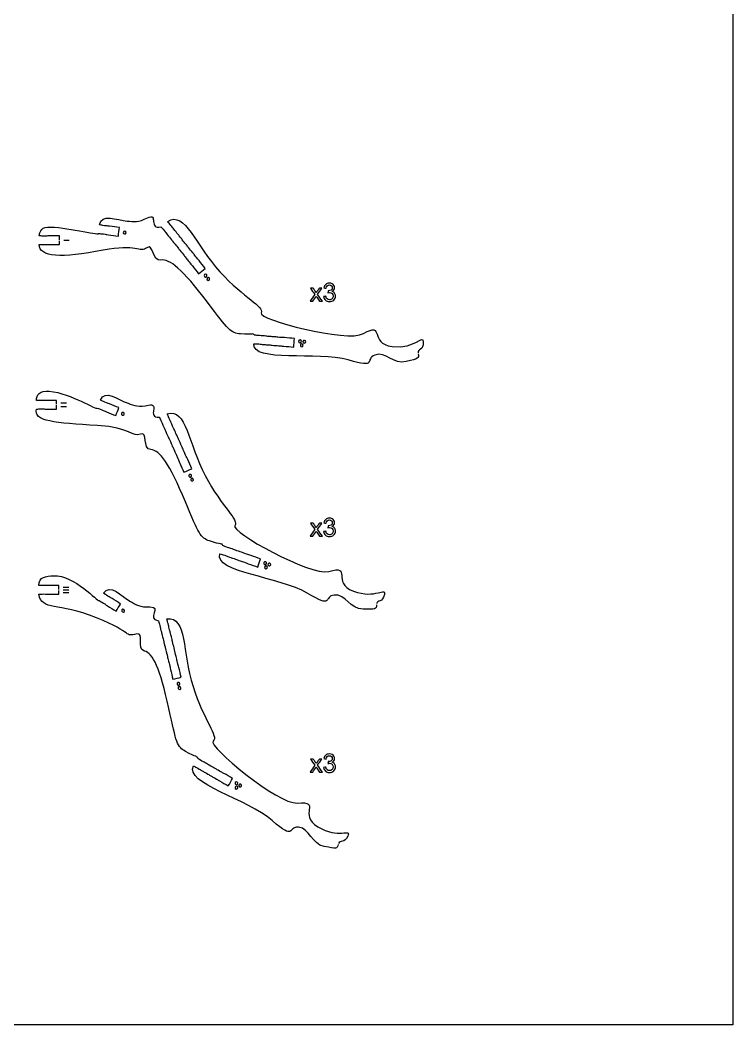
# Model space of a CAD drawing. Extents: x 0 to 1200, y 0 to 700.
# Drawn here: x 951.6 to 1200, y 0 to 350 of the extents above; entities that cross this region are included whole.
import ezdxf

# ---------------------------------------------------------------- set-up
doc = ezdxf.new("R2010")
doc.units = 0
doc.header["$MEASUREMENT"] = 0
doc.layers.add('DEFAULT', color=7, linetype='CONTINUOUS')

msp = doc.modelspace()

# ---------------------------------------------------------------- linework, layer by layer
at = {"layer": 'DEFAULT', "color": 38}
msp.add_lwpolyline([(1200, 0), (0, 0), (0, 700), (1200, 700)], close=True, dxfattribs=at)
at = {"layer": 'DEFAULT', "color": 7}
for points in [[(966.84, 273.32), (968.75, 273.32)], [(965.85, 216.66), (967.76, 216.66)], [(965.85, 215.35), (967.76, 215.35)], [(966.68, 152.45), (968.59, 152.45)], [(966.68, 151.54), (968.59, 151.54)], [(966.68, 150.64), (968.59, 150.64)]]:
    msp.add_lwpolyline(points, dxfattribs=at)
at = {"layer": 'DEFAULT', "color": 1}
for points, knots in [([(965.34, 273.49), (965.34, 273.93), (965.34, 274.38), (965.34, 274.82), (964.18, 274.82), (963.01, 274.82), (961.84, 274.82), (960.97, 274.82), (961.06, 274.77), (960.09, 274.77), (959.12, 274.77), (959.22, 274.82), (958.34, 274.82), (958.35, 275.57), (958.7, 277.87), (961.19, 277.93), (967.2, 278.09), (978.87, 274.9), (978.95, 275.68), (979.81, 275.57), (979.71, 275.63), (980.68, 275.5), (981.64, 275.38), (981.54, 275.34), (982.41, 275.23), (983.57, 275.08), (984.73, 274.92), (985.88, 274.77), (986.01, 275.76), (986.14, 276.75), (986.27, 277.75), (985.12, 277.9), (983.96, 278.05), (982.8, 278.2), (981.93, 278.31), (982.02, 278.25), (981.06, 278.38), (980.09, 278.5), (980.2, 278.54), (979.33, 278.66), (979.93, 282.79), (985.29, 280.36), (988.97, 280.01), (991.25, 279.79), (992.93, 279.54), (995.99, 281.12), (999.99, 283.16), (996.22, 276.7), (1000.73, 278.03), (1001.27, 277.34), (1001.25, 277.45), (1001.86, 276.69), (1002.46, 275.93), (1002.37, 275.97), (1002.92, 275.29), (1003.46, 274.61), (1003.44, 274.72), (1004.04, 273.96), (1004.65, 273.2), (1004.55, 273.24), (1005.1, 272.56), (1005.64, 271.88), (1005.62, 271.99), (1006.23, 271.22), (1006.84, 270.47), (1006.73, 270.51), (1007.29, 269.83), (1007.83, 269.15), (1007.81, 269.25), (1008.42, 268.49), (1009.02, 267.74), (1008.92, 267.78), (1009.47, 267.09), (1010.01, 266.41), (1009.99, 266.52), (1010.6, 265.76), (1011.21, 265), (1011.11, 265.04), (1011.66, 264.36), (1012.39, 263.45), (1013.11, 262.54), (1013.84, 261.63), (1014.62, 262.25), (1015.4, 262.88), (1016.18, 263.5), (1015.45, 264.42), (1014.72, 265.33), (1014, 266.24), (1013.45, 266.92), (1013.47, 266.81), (1012.87, 267.57), (1012.26, 268.34), (1012.36, 268.29), (1011.81, 268.97), (1011.27, 269.65), (1011.29, 269.55), (1010.68, 270.31), (1010.07, 271.06), (1010.17, 271.02), (1009.62, 271.7), (1009.08, 272.39), (1009.1, 272.28), (1008.5, 273.04), (1007.89, 273.8), (1007.98, 273.75), (1007.44, 274.43), (1006.9, 275.12), (1006.91, 275.02), (1006.31, 275.77), (1005.7, 276.53), (1005.8, 276.48), (1005.25, 277.17), (1004.71, 277.85), (1004.73, 277.74), (1004.12, 278.51), (1003.52, 279.26), (1003.62, 279.22), (1003.07, 279.9), (1009.07, 283.65), (1012.79, 271.59), (1021.26, 262.33), (1029.88, 252.91), (1036.72, 250.41), (1035.62, 248.04), (1034.52, 245.66), (1065.58, 237.53), (1071.29, 240.8), (1078.95, 245.18), (1072.98, 237.25), (1081.32, 236.32), (1089.66, 235.39), (1091.97, 240.87), (1092.12, 237.82), (1092.25, 234.88), (1090.15, 235.55), (1090.28, 234.06)], [0, 0, 0, 0, 3.766, 3.766, 3.766, 13.682, 13.682, 13.682, 14.682, 14.682, 14.682, 15.682, 15.682, 15.682, 16.682, 16.682, 16.682, 17.682, 17.682, 17.682, 18.682, 18.682, 18.682, 19.682, 19.682, 19.682, 29.60098, 29.60098, 29.60098, 38.099648, 38.099648, 38.099648, 48.028072, 48.028072, 48.028072, 49.028072, 49.028072, 49.028072, 50.028072, 50.028072, 50.028072, 51.028072, 51.028072, 51.028072, 52.028072, 52.028072, 52.028072, 53.028072, 53.028072, 53.028072, 54.028072, 54.028072, 54.028072, 55.028072, 55.028072, 55.028072, 56.028072, 56.028072, 56.028072, 57.028072, 57.028072, 57.028072, 58.028072, 58.028072, 58.028072, 59.028072, 59.028072, 59.028072, 60.028072, 60.028072, 60.028072, 61.028072, 61.028072, 61.028072, 62.028072, 62.028072, 62.028072, 63.028072, 63.028072, 63.028072, 72.93497, 72.93497, 72.93497, 81.445191, 81.445191, 81.445191, 91.362072, 91.362072, 91.362072, 92.362072, 92.362072, 92.362072, 93.362072, 93.362072, 93.362072, 94.362072, 94.362072, 94.362072, 95.362072, 95.362072, 95.362072, 96.362072, 96.362072, 96.362072, 97.362072, 97.362072, 97.362072, 98.362072, 98.362072, 98.362072, 99.362072, 99.362072, 99.362072, 100.362072, 100.362072, 100.362072, 101.362072, 101.362072, 101.362072, 102.362072, 102.362072, 102.362072, 103.362072, 103.362072, 103.362072, 104.362072, 104.362072, 104.362072, 105.362072, 105.362072, 105.362072, 106.362072, 106.362072, 106.362072, 107.362072, 107.362072, 107.362072, 107.362072]), ([(1090.34, 233.71), (1090.61, 232.17), (1090.45, 232.12), (1086.21, 231.03), (1081.82, 229.89), (1079, 234.72), (1075.24, 233.33), (1071.49, 231.94), (1076.53, 228.47), (1065.95, 231.61), (1055.36, 234.75), (1032.46, 230.47), (1033.04, 237.29), (1033.91, 237.21), (1033.82, 237.26), (1034.79, 237.18), (1035.75, 237.1), (1035.66, 237.06), (1036.53, 236.99), (1037.4, 236.92), (1037.3, 236.97), (1038.27, 236.89), (1039.24, 236.81), (1039.14, 236.77), (1040.01, 236.7), (1040.88, 236.62), (1040.79, 236.68), (1041.75, 236.59), (1042.72, 236.51), (1042.63, 236.47), (1043.49, 236.4), (1044.66, 236.3), (1045.82, 236.2), (1046.99, 236.1), (1047.07, 237.1), (1047.15, 238.1), (1047.24, 239.09), (1046.08, 239.19), (1044.91, 239.29), (1043.75, 239.39), (1042.88, 239.46), (1042.97, 239.4), (1042, 239.49), (1041.04, 239.56), (1041.13, 239.61), (1040.26, 239.68), (1039.39, 239.76), (1039.49, 239.7), (1038.52, 239.78), (1037.56, 239.86), (1037.65, 239.9), (1036.78, 239.98), (1035.91, 240.05), (1036, 239.99), (1035.03, 240.08), (1034.07, 240.15), (1034.17, 240.19), (1033.29, 240.27), (1032.79, 241.1), (1032.87, 240.32), (1028.48, 240.68), (1025, 240.96), (1024.29, 242.03), (1016.88, 251.78), (1008.12, 263.31), (1003.76, 266.96), (1000.7, 266.38), (997.64, 265.78), (998.16, 272.43), (995.8, 270.67), (993.42, 268.89), (992.06, 272.07), (980.64, 269.85), (965.86, 266.97), (958.34, 267.37), (958.34, 271.82), (959.22, 271.82), (959.12, 271.87), (960.09, 271.87), (961.06, 271.87), (960.97, 271.82), (961.84, 271.82), (963.01, 271.82), (964.18, 271.82), (965.34, 271.81), (965.34, 272.26), (965.34, 272.7), (965.34, 273.14)], [0, 0, 0, 0, 1, 1, 1, 2, 2, 2, 3, 3, 3, 4, 4, 4, 5, 5, 5, 6, 6, 6, 7, 7, 7, 8, 8, 8, 9, 9, 9, 10, 10, 10, 19.936082, 19.936082, 19.936082, 28.440354, 28.440354, 28.440354, 38.348517, 38.348517, 38.348517, 39.348517, 39.348517, 39.348517, 41.348517, 41.348517, 41.348517, 42.348517, 42.348517, 42.348517, 44.348517, 44.348517, 44.348517, 45.348517, 45.348517, 45.348517, 46.348517, 46.348517, 46.348517, 47.348517, 47.348517, 47.348517, 48.348517, 48.348517, 48.348517, 49.348517, 49.348517, 49.348517, 50.348517, 50.348517, 50.348517, 51.348517, 51.348517, 51.348517, 52.348517, 52.348517, 52.348517, 53.348517, 53.348517, 53.348517, 54.348517, 54.348517, 54.348517, 64.274548, 64.274548, 64.274548, 68.030551, 68.030551, 68.030551, 68.030551]), ([(964.35, 216.18), (964.35, 216.62), (964.35, 217.06), (964.35, 217.51), (963.18, 217.5), (962.01, 217.5), (960.85, 217.5), (959.97, 217.51), (960.07, 217.45), (959.1, 217.45), (958.12, 217.45), (958.22, 217.5), (957.35, 217.51), (957.26, 219.35), (958.56, 221.09), (961.82, 220.75), (969.53, 219.97), (978.21, 214.1), (978.48, 214.83), (979.29, 214.51), (979.21, 214.59), (980.12, 214.23), (981.01, 213.87), (980.91, 213.85), (981.72, 213.53), (982.8, 213.09), (983.88, 212.65), (984.96, 212.22), (985.34, 213.14), (985.71, 214.07), (986.09, 215), (985.01, 215.43), (983.92, 215.87), (982.84, 216.31), (982.02, 216.63), (982.1, 216.55), (981.21, 216.92), (980.3, 217.28), (980.41, 217.29), (979.6, 217.62), (981.21, 221.47), (985.79, 217.78), (989.27, 216.51), (991.41, 215.73), (992.98, 215.08), (996.35, 215.83), (1000.73, 216.82), (995.46, 211.5), (1000.16, 211.66), (1000.51, 210.86), (1000.52, 210.96), (1000.92, 210.08), (1001.31, 209.2), (1001.23, 209.26), (1001.59, 208.46), (1001.94, 207.67), (1001.95, 207.77), (1002.35, 206.88), (1002.75, 206), (1002.66, 206.07), (1003.02, 205.27), (1003.38, 204.47), (1003.38, 204.58), (1003.78, 203.69), (1004.18, 202.81), (1004.09, 202.87), (1004.46, 202.08), (1004.81, 201.28), (1004.81, 201.39), (1005.21, 200.5), (1005.61, 199.62), (1005.52, 199.68), (1005.89, 198.89), (1006.24, 198.09), (1006.25, 198.2), (1006.65, 197.3), (1007.04, 196.42), (1006.96, 196.49), (1007.32, 195.69), (1007.8, 194.63), (1008.27, 193.56), (1008.75, 192.5), (1009.66, 192.91), (1010.57, 193.32), (1011.48, 193.73), (1011.01, 194.8), (1010.53, 195.86), (1010.05, 196.92), (1009.7, 197.72), (1009.69, 197.61), (1009.29, 198.5), (1008.89, 199.39), (1008.98, 199.32), (1008.62, 200.11), (1008.26, 200.91), (1008.26, 200.81), (1007.86, 201.69), (1007.46, 202.58), (1007.55, 202.51), (1007.19, 203.31), (1006.83, 204.11), (1006.82, 204), (1006.43, 204.88), (1006.03, 205.77), (1006.11, 205.7), (1005.75, 206.5), (1005.4, 207.3), (1005.39, 207.2), (1004.99, 208.08), (1004.59, 208.97), (1004.68, 208.89), (1004.32, 209.69), (1003.97, 210.49), (1003.96, 210.38), (1003.56, 211.27), (1003.16, 212.16), (1003.25, 212.09), (1002.89, 212.88), (1009.64, 215.01), (1010.22, 202.41), (1016.11, 191.32), (1022.1, 180.04), (1028.1, 175.91), (1026.44, 173.89), (1024.77, 171.87), (1052.81, 156.23), (1059.16, 157.97), (1067.67, 160.29), (1059.91, 154.11), (1067.75, 151.12), (1075.6, 148.13), (1079.21, 152.86), (1078.58, 149.87), (1077.99, 147), (1076.11, 148.16), (1075.87, 146.69)], [0, 0, 0, 0, 3.753001, 3.753001, 3.753001, 13.672002, 13.672002, 13.672002, 14.672002, 14.672002, 14.672002, 15.672002, 15.672002, 15.672002, 16.672002, 16.672002, 16.672002, 17.672002, 17.672002, 17.672002, 18.672002, 18.672002, 18.672002, 19.672002, 19.672002, 19.672002, 29.58909, 29.58909, 29.58909, 38.086014, 38.086014, 38.086014, 48.012765, 48.012765, 48.012765, 49.012765, 49.012765, 49.012765, 50.012765, 50.012765, 50.012765, 51.012765, 51.012765, 51.012765, 52.012765, 52.012765, 52.012765, 53.012765, 53.012765, 53.012765, 54.012765, 54.012765, 54.012765, 55.012765, 55.012765, 55.012765, 56.012765, 56.012765, 56.012765, 57.012765, 57.012765, 57.012765, 58.012765, 58.012765, 58.012765, 59.012765, 59.012765, 59.012765, 60.012765, 60.012765, 60.012765, 61.012765, 61.012765, 61.012765, 62.012765, 62.012765, 62.012765, 63.012765, 63.012765, 63.012765, 72.925228, 72.925228, 72.925228, 81.427437, 81.427437, 81.427437, 91.335057, 91.335057, 91.335057, 92.335057, 92.335057, 92.335057, 93.335057, 93.335057, 93.335057, 94.335057, 94.335057, 94.335057, 95.335057, 95.335057, 95.335057, 96.335057, 96.335057, 96.335057, 97.335057, 97.335057, 97.335057, 98.335057, 98.335057, 98.335057, 99.335057, 99.335057, 99.335057, 100.335057, 100.335057, 100.335057, 101.335057, 101.335057, 101.335057, 102.335057, 102.335057, 102.335057, 103.335057, 103.335057, 103.335057, 104.335057, 104.335057, 104.335057, 105.335057, 105.335057, 105.335057, 106.335057, 106.335057, 106.335057, 107.335057, 107.335057, 107.335057, 107.335057]), ([(1075.83, 146.34), (1075.71, 144.77), (1075.55, 144.77), (1071.16, 144.77), (1066.64, 144.77), (1065.11, 150.15), (1061.12, 149.74), (1057.14, 149.34), (1061.16, 144.72), (1051.69, 150.4), (1042.23, 156.09), (1018.99, 157.67), (1021.26, 164.13), (1022.08, 163.83), (1022, 163.91), (1022.92, 163.59), (1023.83, 163.27), (1023.73, 163.26), (1024.55, 162.97), (1025.38, 162.68), (1025.3, 162.76), (1026.22, 162.44), (1027.13, 162.12), (1027.03, 162.1), (1027.85, 161.81), (1028.67, 161.52), (1028.6, 161.6), (1029.52, 161.28), (1030.43, 160.96), (1030.33, 160.95), (1031.15, 160.65), (1032.25, 160.27), (1033.36, 159.88), (1034.46, 159.49), (1034.79, 160.44), (1035.12, 161.38), (1035.45, 162.33), (1034.35, 162.71), (1033.25, 163.1), (1032.15, 163.48), (1031.32, 163.78), (1031.39, 163.7), (1030.48, 164.02), (1029.57, 164.34), (1029.66, 164.35), (1028.84, 164.64), (1028.02, 164.93), (1028.1, 164.85), (1027.18, 165.17), (1026.26, 165.49), (1026.37, 165.51), (1025.54, 165.8), (1024.72, 166.09), (1024.8, 166.01), (1023.88, 166.33), (1022.96, 166.65), (1023.07, 166.66), (1022.25, 166.96), (1021.97, 167.89), (1021.84, 167.11), (1017.68, 168.56), (1014.39, 169.7), (1013.97, 170.91), (1009.23, 182.21), (1003.64, 195.56), (1000.32, 200.19), (997.22, 200.38), (994.11, 200.58), (996.27, 206.88), (993.54, 205.77), (990.8, 204.64), (990.27, 208.05), (978.66, 208.76), (963.64, 209.67), (956.24, 210.2), (957.35, 214.51), (958.22, 214.51), (958.12, 214.56), (959.1, 214.56), (960.07, 214.56), (959.97, 214.51), (960.85, 214.51), (962.01, 214.51), (963.18, 214.51), (964.35, 214.51), (964.35, 214.95), (964.35, 215.39), (964.34, 215.83)], [0, 0, 0, 0, 1, 1, 1, 2, 2, 2, 3, 3, 3, 4, 4, 4, 5, 5, 5, 6, 6, 6, 7, 7, 7, 8, 8, 8, 9, 9, 9, 10, 10, 10, 19.935761, 19.935761, 19.935761, 28.439273, 28.439273, 28.439273, 38.344359, 38.344359, 38.344359, 39.344359, 39.344359, 39.344359, 41.344359, 41.344359, 41.344359, 42.344359, 42.344359, 42.344359, 44.344359, 44.344359, 44.344359, 45.344359, 45.344359, 45.344359, 46.344359, 46.344359, 46.344359, 47.344359, 47.344359, 47.344359, 48.344359, 48.344359, 48.344359, 49.344359, 49.344359, 49.344359, 50.344359, 50.344359, 50.344359, 51.344359, 51.344359, 51.344359, 52.344359, 52.344359, 52.344359, 53.344359, 53.344359, 53.344359, 54.344359, 54.344359, 54.344359, 64.265363, 64.265363, 64.265363, 68.024368, 68.024368, 68.024368, 68.024368]), ([(965.18, 151.72), (965.18, 152.16), (965.18, 152.6), (965.18, 153.05), (964.01, 153.05), (962.84, 153.05), (961.68, 153.05), (960.8, 153.05), (960.9, 153), (959.93, 153), (958.95, 153), (959.06, 153.05), (958.18, 153.05), (958.16, 156.13), (960.76, 156.31), (963.25, 156.44), (970.63, 156.81), (978.76, 147.15), (979.15, 147.83), (979.89, 147.36), (979.83, 147.45), (980.65, 146.94), (981.47, 146.42), (981.37, 146.42), (982.1, 145.95), (983.09, 145.33), (984.07, 144.71), (985.06, 144.08), (985.59, 144.92), (986.13, 145.77), (986.66, 146.61), (985.68, 147.24), (984.7, 147.86), (983.71, 148.49), (982.97, 148.95), (983.03, 148.86), (982.21, 149.38), (981.38, 149.9), (981.5, 149.89), (980.76, 150.36), (983.04, 153.86), (986.88, 149.4), (990.07, 147.53), (992.04, 146.36), (993.46, 145.44), (996.9, 145.57), (1001.39, 145.75), (995.25, 141.47), (999.9, 140.77), (1000.1, 139.93), (1000.13, 140.03), (1000.36, 139.08), (1000.59, 138.15), (1000.52, 138.23), (1000.73, 137.37), (1000.93, 136.53), (1000.96, 136.63), (1001.19, 135.69), (1001.42, 134.75), (1001.35, 134.83), (1001.56, 133.97), (1001.76, 133.13), (1001.78, 133.23), (1002.01, 132.29), (1002.25, 131.35), (1002.18, 131.43), (1002.39, 130.58), (1002.59, 129.73), (1002.62, 129.84), (1002.85, 128.89), (1003.08, 127.95), (1003.01, 128.03), (1003.22, 127.17), (1003.42, 126.33), (1003.45, 126.44), (1003.68, 125.48), (1003.91, 124.55), (1003.84, 124.63), (1004.05, 123.78), (1004.32, 122.65), (1004.6, 121.52), (1004.87, 120.38), (1005.84, 120.62), (1006.82, 120.86), (1007.79, 121.09), (1007.51, 122.23), (1007.24, 123.36), (1006.96, 124.49), (1006.75, 125.34), (1006.73, 125.24), (1006.5, 126.18), (1006.27, 127.13), (1006.34, 127.04), (1006.13, 127.89), (1005.92, 128.74), (1005.9, 128.64), (1005.67, 129.58), (1005.44, 130.52), (1005.51, 130.44), (1005.3, 131.29), (1005.09, 132.14), (1005.07, 132.04), (1004.84, 132.98), (1004.61, 133.92), (1004.68, 133.84), (1004.47, 134.69), (1004.26, 135.54), (1004.24, 135.44), (1004, 136.38), (1003.77, 137.32), (1003.85, 137.24), (1003.63, 138.09), (1003.43, 138.94), (1003.41, 138.83), (1003.18, 139.78), (1002.94, 140.72), (1003.02, 140.64), (1002.8, 141.49), (1009.83, 142.35), (1008.12, 129.86), (1011.9, 117.89), (1015.74, 105.71), (1020.9, 100.56), (1018.9, 98.88), (1016.9, 97.19), (1041.64, 76.73), (1048.2, 77.28), (1056.99, 78.03), (1048.23, 73.35), (1055.41, 68.99), (1062.58, 64.63), (1066.99, 68.63), (1065.83, 65.8), (1064.72, 63.08), (1063.09, 64.57), (1062.58, 63.16)], [0, 0, 0, 0, 3.757, 3.757, 3.757, 13.675, 13.675, 13.675, 14.675, 14.675, 14.675, 15.675, 15.675, 15.675, 16.675, 16.675, 16.675, 17.675, 17.675, 17.675, 18.675, 18.675, 18.675, 19.675, 19.675, 19.675, 29.60109, 29.60109, 29.60109, 38.09248, 38.09248, 38.09248, 48.004048, 48.004048, 48.004048, 49.004048, 49.004048, 49.004048, 50.004048, 50.004048, 50.004048, 51.004048, 51.004048, 51.004048, 52.004048, 52.004048, 52.004048, 53.004048, 53.004048, 53.004048, 54.004048, 54.004048, 54.004048, 55.004048, 55.004048, 55.004048, 56.004048, 56.004048, 56.004048, 57.004048, 57.004048, 57.004048, 58.004048, 58.004048, 58.004048, 59.004048, 59.004048, 59.004048, 60.004048, 60.004048, 60.004048, 61.004048, 61.004048, 61.004048, 62.004048, 62.004048, 62.004048, 63.004048, 63.004048, 63.004048, 72.911913, 72.911913, 72.911913, 81.417289, 81.417289, 81.417289, 91.327722, 91.327722, 91.327722, 92.327722, 92.327722, 92.327722, 93.327722, 93.327722, 93.327722, 94.327722, 94.327722, 94.327722, 95.327722, 95.327722, 95.327722, 96.327722, 96.327722, 96.327722, 97.327722, 97.327722, 97.327722, 98.327722, 98.327722, 98.327722, 99.327722, 99.327722, 99.327722, 100.327722, 100.327722, 100.327722, 101.327722, 101.327722, 101.327722, 102.327722, 102.327722, 102.327722, 103.327722, 103.327722, 103.327722, 104.327722, 104.327722, 104.327722, 105.327722, 105.327722, 105.327722, 106.327722, 106.327722, 106.327722, 107.327722, 107.327722, 107.327722, 107.327722]), ([(1062.49, 62.83), (1062.08, 61.31), (1061.92, 61.34), (1057.61, 62.13), (1053.16, 62.95), (1052.63, 68.52), (1048.64, 68.84), (1044.65, 69.17), (1047.76, 63.89), (1039.48, 71.2), (1031.2, 78.51), (1008.64, 84.27), (1012.03, 90.21), (1012.79, 89.77), (1012.73, 89.87), (1013.57, 89.38), (1014.42, 88.9), (1014.31, 88.91), (1015.07, 88.47), (1015.83, 88.04), (1015.76, 88.13), (1016.61, 87.65), (1017.45, 87.17), (1017.35, 87.17), (1018.1, 86.74), (1018.86, 86.3), (1018.8, 86.39), (1019.64, 85.91), (1020.49, 85.44), (1020.38, 85.44), (1021.14, 85), (1022.15, 84.42), (1023.17, 83.84), (1024.18, 83.26), (1024.68, 84.13), (1025.17, 85), (1025.66, 85.87), (1024.65, 86.45), (1023.64, 87.03), (1022.63, 87.61), (1021.87, 88.04), (1021.93, 87.95), (1021.08, 88.43), (1020.25, 88.91), (1020.35, 88.91), (1019.59, 89.34), (1018.83, 89.77), (1018.89, 89.69), (1018.05, 90.17), (1017.21, 90.65), (1017.31, 90.64), (1016.55, 91.08), (1015.79, 91.51), (1015.85, 91.42), (1015.01, 91.9), (1014.17, 92.38), (1014.28, 92.38), (1013.52, 92.81), (1013.41, 93.78), (1013.15, 93.04), (1009.32, 95.21), (1006.29, 96.93), (1006.09, 98.2), (1003.49, 110.17), (1000.4, 124.32), (997.98, 129.47), (994.96, 130.22), (991.94, 130.98), (995.19, 136.86), (992.32, 136.18), (987.67, 135.08), (991.67, 136.38), (978.24, 141.82), (964.69, 147.3), (959.31, 144.01), (958.17, 150.05), (959.05, 150.05), (958.95, 150.1), (959.93, 150.1), (960.9, 150.1), (960.8, 150.05), (961.68, 150.05), (962.84, 150.05), (964.01, 150.05), (965.18, 150.05), (965.18, 150.49), (965.18, 150.93), (965.18, 151.37)], [0, 0, 0, 0, 1, 1, 1, 2, 2, 2, 3, 3, 3, 4, 4, 4, 5, 5, 5, 6, 6, 6, 7, 7, 7, 8, 8, 8, 9, 9, 9, 10, 10, 10, 19.9461, 19.9461, 19.9461, 28.448338, 28.448338, 28.448338, 38.362686, 38.362686, 38.362686, 39.362686, 39.362686, 39.362686, 41.362686, 41.362686, 41.362686, 42.362686, 42.362686, 42.362686, 44.362686, 44.362686, 44.362686, 45.362686, 45.362686, 45.362686, 46.362686, 46.362686, 46.362686, 47.362686, 47.362686, 47.362686, 48.362686, 48.362686, 48.362686, 49.362686, 49.362686, 49.362686, 50.362686, 50.362686, 50.362686, 51.362686, 51.362686, 51.362686, 52.362686, 52.362686, 52.362686, 53.362686, 53.362686, 53.362686, 54.362686, 54.362686, 54.362686, 64.287687, 64.287687, 64.287687, 68.043687, 68.043687, 68.043687, 68.043687])]:
    msp.add_open_spline(points, degree=3, knots=knots, dxfattribs=at)
at = {"layer": 'DEFAULT', "color": 7}
for points in [[(987.99, 275.5), (987.72, 275.54), (987.53, 275.79), (987.56, 276.06), (987.6, 276.34), (987.85, 276.53), (988.12, 276.49), (988.4, 276.46), (988.59, 276.21), (988.55, 275.93), (988.52, 275.66), (988.27, 275.47), (987.99, 275.5)], [(1015.87, 260.69), (1015.7, 260.91), (1015.73, 261.22), (1015.95, 261.39), (1016.16, 261.57), (1016.48, 261.53), (1016.65, 261.32), (1016.82, 261.1), (1016.79, 260.79), (1016.57, 260.61), (1016.35, 260.44), (1016.04, 260.48), (1015.87, 260.69)], [(1016.8, 259.52), (1016.63, 259.74), (1016.67, 260.05), (1016.88, 260.22), (1017.1, 260.39), (1017.41, 260.36), (1017.59, 260.14), (1017.76, 259.93), (1017.72, 259.61), (1017.51, 259.44), (1017.29, 259.27), (1016.98, 259.3), (1016.8, 259.52)], [(1049.12, 237.58), (1048.84, 237.6), (1048.64, 237.85), (1048.66, 238.12), (1048.68, 238.4), (1048.92, 238.6), (1049.2, 238.58), (1049.48, 238.56), (1049.68, 238.31), (1049.66, 238.04), (1049.63, 237.76), (1049.39, 237.56), (1049.12, 237.58)], [(1050.61, 237.46), (1050.34, 237.48), (1050.13, 237.72), (1050.16, 238), (1050.18, 238.27), (1050.42, 238.48), (1050.69, 238.45), (1050.97, 238.43), (1051.18, 238.19), (1051.15, 237.91), (1051.13, 237.64), (1050.89, 237.43), (1050.61, 237.46)], [(1050.21, 236.44), (1050.05, 236.21), (1049.74, 236.15), (1049.51, 236.31), (1049.29, 236.47), (1049.23, 236.78), (1049.39, 237.01), (1049.55, 237.23), (1049.86, 237.29), (1050.08, 237.13), (1050.31, 236.98), (1050.37, 236.67), (1050.21, 236.44)], [(987.2, 212.4), (986.94, 212.5), (986.82, 212.79), (986.92, 213.05), (987.02, 213.3), (987.31, 213.43), (987.57, 213.32), (987.83, 213.22), (987.95, 212.93), (987.85, 212.67), (987.74, 212.42), (987.45, 212.29), (987.2, 212.4)], [(1010.48, 191.09), (1010.37, 191.34), (1010.48, 191.63), (1010.73, 191.75), (1010.98, 191.86), (1011.28, 191.75), (1011.39, 191.49), (1011.5, 191.24), (1011.39, 190.95), (1011.14, 190.83), (1010.89, 190.72), (1010.59, 190.83), (1010.48, 191.09)], [(1011.09, 189.72), (1010.98, 189.97), (1011.09, 190.27), (1011.34, 190.38), (1011.6, 190.49), (1011.89, 190.38), (1012, 190.13), (1012.12, 189.87), (1012, 189.58), (1011.75, 189.47), (1011.5, 189.35), (1011.2, 189.47), (1011.09, 189.72)], [(1036.89, 160.39), (1036.63, 160.48), (1036.49, 160.77), (1036.58, 161.03), (1036.68, 161.29), (1036.96, 161.43), (1037.22, 161.34), (1037.48, 161.25), (1037.62, 160.96), (1037.53, 160.7), (1037.44, 160.44), (1037.15, 160.3), (1036.89, 160.39)], [(1037.66, 159.01), (1037.46, 158.83), (1037.14, 158.86), (1036.96, 159.07), (1036.78, 159.28), (1036.8, 159.59), (1037.01, 159.77), (1037.22, 159.95), (1037.54, 159.93), (1037.72, 159.72), (1037.9, 159.51), (1037.87, 159.19), (1037.66, 159.01)], [(1038.31, 159.9), (1038.05, 159.99), (1037.91, 160.28), (1038, 160.54), (1038.09, 160.8), (1038.38, 160.94), (1038.64, 160.84), (1038.9, 160.75), (1039.04, 160.47), (1038.95, 160.21), (1038.85, 159.95), (1038.57, 159.81), (1038.31, 159.9)], [(987.28, 143.85), (987.05, 144), (986.98, 144.31), (987.13, 144.54), (987.28, 144.78), (987.58, 144.85), (987.82, 144.7), (988.05, 144.55), (988.12, 144.24), (987.97, 144.01), (987.82, 143.77), (987.52, 143.7), (987.28, 143.85)], [(1006.33, 118.68), (1006.26, 118.95), (1006.43, 119.22), (1006.7, 119.29), (1006.97, 119.35), (1007.24, 119.19), (1007.3, 118.92), (1007.37, 118.65), (1007.2, 118.38), (1006.93, 118.32), (1006.67, 118.25), (1006.4, 118.41), (1006.33, 118.68)], [(1006.68, 117.23), (1006.62, 117.49), (1006.78, 117.76), (1007.05, 117.83), (1007.32, 117.9), (1007.59, 117.73), (1007.66, 117.46), (1007.72, 117.19), (1007.56, 116.92), (1007.29, 116.86), (1007.02, 116.79), (1006.75, 116.96), (1006.68, 117.23)], [(1026.76, 83.72), (1026.52, 83.86), (1026.43, 84.16), (1026.57, 84.4), (1026.71, 84.64), (1027.01, 84.73), (1027.25, 84.59), (1027.49, 84.45), (1027.58, 84.15), (1027.44, 83.91), (1027.3, 83.67), (1027, 83.58), (1026.76, 83.72)], [(1027.27, 82.22), (1027.03, 82.08), (1026.72, 82.16), (1026.58, 82.4), (1026.44, 82.64), (1026.52, 82.95), (1026.76, 83.09), (1027, 83.23), (1027.31, 83.15), (1027.45, 82.91), (1027.59, 82.67), (1027.51, 82.36), (1027.27, 82.22)], [(1028.06, 82.98), (1027.82, 83.12), (1027.74, 83.42), (1027.87, 83.66), (1028.01, 83.9), (1028.32, 83.99), (1028.56, 83.85), (1028.8, 83.71), (1028.88, 83.41), (1028.74, 83.17), (1028.61, 82.93), (1028.3, 82.84), (1028.06, 82.98)]]:
    msp.add_open_spline(points, degree=3, knots=[0, 0, 0, 0, 1, 1, 1, 2, 2, 2, 3, 3, 3, 4, 4, 4, 4], dxfattribs=at)
at = {"layer": 'DEFAULT', "color": 38}
for points, knots in [([(1052.67, 252.04), (1053.23, 252.83), (1053.79, 253.62), (1054.34, 254.42), (1053.83, 255.15), (1053.31, 255.88), (1052.8, 256.61), (1053.12, 256.61), (1053.44, 256.61), (1053.77, 256.61), (1054, 256.26), (1054.24, 255.9), (1054.47, 255.54), (1054.6, 255.34), (1054.71, 255.17), (1054.79, 255.03), (1054.91, 255.22), (1055.03, 255.39), (1055.14, 255.53), (1055.39, 255.89), (1055.65, 256.25), (1055.91, 256.61), (1056.22, 256.61), (1056.52, 256.61), (1056.83, 256.61), (1056.31, 255.9), (1055.78, 255.18), (1055.25, 254.46), (1055.82, 253.65), (1056.39, 252.85), (1056.95, 252.04), (1056.64, 252.04), (1056.32, 252.04), (1056, 252.04), (1055.69, 252.51), (1055.38, 252.99), (1055.06, 253.46), (1054.98, 253.59), (1054.9, 253.72), (1054.81, 253.84), (1054.41, 253.24), (1054.01, 252.64), (1053.61, 252.04), (1053.3, 252.04), (1052.99, 252.04), (1052.67, 252.04)], [0, 0, 0, 0, 8.235918, 8.235918, 8.235918, 15.849393, 15.849393, 15.849393, 18.596393, 18.596393, 18.596393, 22.22897, 22.22897, 22.22897, 23.22897, 23.22897, 23.22897, 24.22897, 24.22897, 24.22897, 27.992837, 27.992837, 27.992837, 30.616837, 30.616837, 30.616837, 38.188443, 38.188443, 38.188443, 46.573625, 46.573625, 46.573625, 49.270625, 49.270625, 49.270625, 54.098775, 54.098775, 54.098775, 55.396015, 55.396015, 55.396015, 61.541262, 61.541262, 61.541262, 64.202262, 64.202262, 64.202262, 64.202262]), ([(1057.39, 253.71), (1057.65, 253.74), (1057.91, 253.78), (1058.16, 253.81), (1058.25, 253.37), (1058.4, 253.05), (1058.62, 252.86), (1058.83, 252.67), (1059.09, 252.57), (1059.4, 252.57), (1059.76, 252.57), (1060.07, 252.7), (1060.32, 252.95), (1060.57, 253.2), (1060.7, 253.51), (1060.7, 253.89), (1060.7, 254.24), (1060.58, 254.54), (1060.35, 254.77), (1060.12, 255), (1059.82, 255.11), (1059.46, 255.11), (1059.32, 255.11), (1059.14, 255.09), (1058.92, 255.03), (1058.95, 255.26), (1058.97, 255.48), (1059, 255.71), (1059.06, 255.7), (1059.1, 255.7), (1059.13, 255.7), (1059.46, 255.7), (1059.76, 255.79), (1060.02, 255.96), (1060.28, 256.13), (1060.42, 256.4), (1060.42, 256.76), (1060.42, 257.04), (1060.32, 257.28), (1060.13, 257.46), (1059.94, 257.65), (1059.69, 257.74), (1059.38, 257.74), (1059.08, 257.74), (1058.83, 257.65), (1058.63, 257.46), (1058.43, 257.27), (1058.3, 256.98), (1058.24, 256.6), (1057.98, 256.65), (1057.72, 256.7), (1057.47, 256.74), (1057.56, 257.26), (1057.78, 257.67), (1058.11, 257.95), (1058.45, 258.24), (1058.87, 258.38), (1059.37, 258.38), (1059.71, 258.38), (1060.03, 258.31), (1060.32, 258.16), (1060.61, 258.01), (1060.83, 257.81), (1060.98, 257.55), (1061.14, 257.3), (1061.21, 257.03), (1061.21, 256.74), (1061.21, 256.47), (1061.14, 256.22), (1060.99, 255.99), (1060.85, 255.77), (1060.63, 255.59), (1060.34, 255.46), (1060.72, 255.37), (1061.01, 255.19), (1061.21, 254.92), (1061.42, 254.65), (1061.52, 254.31), (1061.52, 253.91), (1061.52, 253.35), (1061.32, 252.89), (1060.92, 252.5), (1060.52, 252.12), (1060.01, 251.93), (1059.4, 251.93), (1058.84, 251.93), (1058.38, 252.09), (1058.02, 252.42), (1057.65, 252.75), (1057.44, 253.18), (1057.39, 253.71)], [0, 0, 0, 0, 2.216452, 2.216452, 2.216452, 3.216452, 3.216452, 3.216452, 4.216452, 4.216452, 4.216452, 5.216452, 5.216452, 5.216452, 6.216452, 6.216452, 6.216452, 7.216452, 7.216452, 7.216452, 8.216452, 8.216452, 8.216452, 9.216452, 9.216452, 9.216452, 11.160822, 11.160822, 11.160822, 12.160822, 12.160822, 12.160822, 13.160822, 13.160822, 13.160822, 14.160822, 14.160822, 14.160822, 15.160822, 15.160822, 15.160822, 16.160822, 16.160822, 16.160822, 17.160822, 17.160822, 17.160822, 18.160822, 18.160822, 18.160822, 20.392169, 20.392169, 20.392169, 21.392169, 21.392169, 21.392169, 22.392169, 22.392169, 22.392169, 23.392169, 23.392169, 23.392169, 24.392169, 24.392169, 24.392169, 25.392169, 25.392169, 25.392169, 26.392169, 26.392169, 26.392169, 27.392169, 27.392169, 27.392169, 28.392169, 28.392169, 28.392169, 29.392169, 29.392169, 29.392169, 30.392169, 30.392169, 30.392169, 31.392169, 31.392169, 31.392169, 32.392169, 32.392169, 32.392169, 33.392169, 33.392169, 33.392169, 33.392169]), ([(1057.39, 171.86), (1057.65, 171.89), (1057.91, 171.93), (1058.16, 171.96), (1058.25, 171.52), (1058.4, 171.21), (1058.62, 171.01), (1058.83, 170.82), (1059.09, 170.72), (1059.4, 170.72), (1059.76, 170.72), (1060.07, 170.85), (1060.32, 171.1), (1060.57, 171.35), (1060.7, 171.67), (1060.7, 172.04), (1060.7, 172.4), (1060.58, 172.69), (1060.35, 172.92), (1060.12, 173.15), (1059.82, 173.27), (1059.46, 173.27), (1059.32, 173.27), (1059.14, 173.24), (1058.92, 173.18), (1058.95, 173.41), (1058.97, 173.63), (1059, 173.86), (1059.06, 173.86), (1059.1, 173.85), (1059.13, 173.85), (1059.46, 173.85), (1059.76, 173.94), (1060.02, 174.11), (1060.28, 174.28), (1060.42, 174.55), (1060.42, 174.91), (1060.42, 175.19), (1060.32, 175.43), (1060.13, 175.61), (1059.94, 175.8), (1059.69, 175.89), (1059.38, 175.89), (1059.08, 175.89), (1058.83, 175.8), (1058.63, 175.61), (1058.43, 175.42), (1058.3, 175.14), (1058.24, 174.76), (1057.98, 174.8), (1057.72, 174.85), (1057.47, 174.89), (1057.56, 175.41), (1057.78, 175.82), (1058.11, 176.1), (1058.45, 176.39), (1058.87, 176.53), (1059.37, 176.53), (1059.71, 176.53), (1060.03, 176.46), (1060.32, 176.31), (1060.61, 176.16), (1060.83, 175.96), (1060.98, 175.7), (1061.14, 175.45), (1061.21, 175.18), (1061.21, 174.89), (1061.21, 174.62), (1061.14, 174.37), (1060.99, 174.15), (1060.85, 173.92), (1060.63, 173.74), (1060.34, 173.61), (1060.72, 173.53), (1061.01, 173.35), (1061.21, 173.08), (1061.42, 172.8), (1061.52, 172.46), (1061.52, 172.06), (1061.52, 171.51), (1061.32, 171.04), (1060.92, 170.66), (1060.52, 170.27), (1060.01, 170.08), (1059.4, 170.08), (1058.84, 170.08), (1058.38, 170.25), (1058.02, 170.58), (1057.65, 170.91), (1057.44, 171.33), (1057.39, 171.86)], [0, 0, 0, 0, 2.216452, 2.216452, 2.216452, 3.216452, 3.216452, 3.216452, 4.216452, 4.216452, 4.216452, 5.216452, 5.216452, 5.216452, 6.216452, 6.216452, 6.216452, 7.216452, 7.216452, 7.216452, 8.216452, 8.216452, 8.216452, 9.216452, 9.216452, 9.216452, 11.161814, 11.161814, 11.161814, 12.161814, 12.161814, 12.161814, 13.161814, 13.161814, 13.161814, 14.161814, 14.161814, 14.161814, 15.161814, 15.161814, 15.161814, 16.161814, 16.161814, 16.161814, 17.161814, 17.161814, 17.161814, 18.161814, 18.161814, 18.161814, 20.393161, 20.393161, 20.393161, 21.393161, 21.393161, 21.393161, 22.393161, 22.393161, 22.393161, 23.393161, 23.393161, 23.393161, 24.393161, 24.393161, 24.393161, 25.393161, 25.393161, 25.393161, 26.393161, 26.393161, 26.393161, 27.393161, 27.393161, 27.393161, 28.393161, 28.393161, 28.393161, 29.393161, 29.393161, 29.393161, 30.393161, 30.393161, 30.393161, 31.393161, 31.393161, 31.393161, 32.393161, 32.393161, 32.393161, 33.393161, 33.393161, 33.393161, 33.393161]), ([(1052.67, 170.19), (1053.23, 170.98), (1053.79, 171.78), (1054.34, 172.57), (1053.83, 173.3), (1053.31, 174.03), (1052.8, 174.77), (1053.12, 174.77), (1053.44, 174.77), (1053.77, 174.77), (1054, 174.41), (1054.24, 174.05), (1054.47, 173.69), (1054.6, 173.49), (1054.71, 173.32), (1054.79, 173.18), (1054.91, 173.37), (1055.03, 173.54), (1055.14, 173.68), (1055.39, 174.04), (1055.65, 174.4), (1055.91, 174.77), (1056.22, 174.77), (1056.52, 174.77), (1056.83, 174.77), (1056.31, 174.05), (1055.78, 173.33), (1055.25, 172.61), (1055.82, 171.81), (1056.39, 171), (1056.95, 170.19), (1056.64, 170.19), (1056.32, 170.19), (1056, 170.19), (1055.69, 170.67), (1055.38, 171.14), (1055.06, 171.61), (1054.98, 171.74), (1054.9, 171.87), (1054.81, 172), (1054.41, 171.39), (1054.01, 170.79), (1053.61, 170.19), (1053.3, 170.19), (1052.99, 170.19), (1052.67, 170.19)], [2.661, 2.661, 2.661, 2.661, 10.896918, 10.896918, 10.896918, 18.509575, 18.509575, 18.509575, 21.256575, 21.256575, 21.256575, 24.889153, 24.889153, 24.889153, 25.889153, 25.889153, 25.889153, 26.889153, 26.889153, 26.889153, 30.653019, 30.653019, 30.653019, 33.277019, 33.277019, 33.277019, 40.848625, 40.848625, 40.848625, 49.232989, 49.232989, 49.232989, 51.929989, 51.929989, 51.929989, 56.757305, 56.757305, 56.757305, 58.054545, 58.054545, 58.054545, 64.19896, 64.19896, 64.19896, 66.85996, 66.85996, 66.85996, 66.85996]), ([(1052.67, 88.05), (1053.23, 88.84), (1053.79, 89.63), (1054.34, 90.43), (1053.83, 91.16), (1053.31, 91.89), (1052.8, 92.62), (1053.12, 92.62), (1053.44, 92.62), (1053.77, 92.62), (1054, 92.26), (1054.24, 91.91), (1054.47, 91.55), (1054.6, 91.35), (1054.71, 91.17), (1054.79, 91.04), (1054.91, 91.23), (1055.03, 91.39), (1055.14, 91.54), (1055.39, 91.9), (1055.65, 92.26), (1055.91, 92.62), (1056.22, 92.62), (1056.52, 92.62), (1056.83, 92.62), (1056.31, 91.9), (1055.78, 91.19), (1055.25, 90.47), (1055.82, 89.66), (1056.39, 88.85), (1056.95, 88.05), (1056.64, 88.05), (1056.32, 88.05), (1056, 88.05), (1055.69, 88.52), (1055.38, 89), (1055.06, 89.47), (1054.98, 89.6), (1054.9, 89.72), (1054.81, 89.85), (1054.41, 89.25), (1054.01, 88.65), (1053.61, 88.05), (1053.3, 88.05), (1052.99, 88.05), (1052.67, 88.05)], [0, 0, 0, 0, 8.235918, 8.235918, 8.235918, 15.849393, 15.849393, 15.849393, 18.596393, 18.596393, 18.596393, 22.229807, 22.229807, 22.229807, 23.229807, 23.229807, 23.229807, 24.229807, 24.229807, 24.229807, 27.993674, 27.993674, 27.993674, 30.617674, 30.617674, 30.617674, 38.189279, 38.189279, 38.189279, 46.574462, 46.574462, 46.574462, 49.271462, 49.271462, 49.271462, 54.099611, 54.099611, 54.099611, 55.396852, 55.396852, 55.396852, 61.542099, 61.542099, 61.542099, 64.203099, 64.203099, 64.203099, 64.203099]), ([(1057.39, 89.71), (1057.65, 89.75), (1057.91, 89.78), (1058.16, 89.82), (1058.25, 89.38), (1058.4, 89.06), (1058.62, 88.87), (1058.83, 88.67), (1059.09, 88.58), (1059.4, 88.58), (1059.76, 88.58), (1060.07, 88.7), (1060.32, 88.96), (1060.57, 89.21), (1060.7, 89.52), (1060.7, 89.9), (1060.7, 90.25), (1060.58, 90.55), (1060.35, 90.78), (1060.12, 91.01), (1059.82, 91.12), (1059.46, 91.12), (1059.32, 91.12), (1059.14, 91.09), (1058.92, 91.04), (1058.95, 91.26), (1058.97, 91.49), (1059, 91.72), (1059.06, 91.71), (1059.1, 91.71), (1059.13, 91.71), (1059.46, 91.71), (1059.76, 91.79), (1060.02, 91.97), (1060.28, 92.14), (1060.42, 92.4), (1060.42, 92.76), (1060.42, 93.05), (1060.32, 93.28), (1060.13, 93.47), (1059.94, 93.66), (1059.69, 93.75), (1059.38, 93.75), (1059.08, 93.75), (1058.83, 93.65), (1058.63, 93.47), (1058.43, 93.28), (1058.3, 92.99), (1058.24, 92.61), (1057.98, 92.66), (1057.72, 92.7), (1057.47, 92.75), (1057.56, 93.27), (1057.78, 93.67), (1058.11, 93.96), (1058.45, 94.24), (1058.87, 94.39), (1059.37, 94.39), (1059.71, 94.39), (1060.03, 94.31), (1060.32, 94.17), (1060.61, 94.02), (1060.83, 93.82), (1060.98, 93.56), (1061.14, 93.3), (1061.21, 93.03), (1061.21, 92.75), (1061.21, 92.47), (1061.14, 92.23), (1060.99, 92), (1060.85, 91.78), (1060.63, 91.6), (1060.34, 91.47), (1060.72, 91.38), (1061.01, 91.2), (1061.21, 90.93), (1061.42, 90.66), (1061.52, 90.32), (1061.52, 89.91), (1061.52, 89.36), (1061.32, 88.89), (1060.92, 88.51), (1060.52, 88.13), (1060.01, 87.94), (1059.4, 87.94), (1058.84, 87.94), (1058.38, 88.1), (1058.02, 88.43), (1057.65, 88.76), (1057.44, 89.19), (1057.39, 89.71)], [1, 1, 1, 1, 3.216452, 3.216452, 3.216452, 4.216452, 4.216452, 4.216452, 5.216452, 5.216452, 5.216452, 6.216452, 6.216452, 6.216452, 7.216452, 7.216452, 7.216452, 8.216452, 8.216452, 8.216452, 9.216452, 9.216452, 9.216452, 10.216452, 10.216452, 10.216452, 12.160822, 12.160822, 12.160822, 13.160822, 13.160822, 13.160822, 14.160822, 14.160822, 14.160822, 15.160822, 15.160822, 15.160822, 16.160822, 16.160822, 16.160822, 17.160822, 17.160822, 17.160822, 18.160822, 18.160822, 18.160822, 19.160822, 19.160822, 19.160822, 21.392169, 21.392169, 21.392169, 22.392169, 22.392169, 22.392169, 23.392169, 23.392169, 23.392169, 24.392169, 24.392169, 24.392169, 25.392169, 25.392169, 25.392169, 26.392169, 26.392169, 26.392169, 27.392169, 27.392169, 27.392169, 28.392169, 28.392169, 28.392169, 29.392169, 29.392169, 29.392169, 30.392169, 30.392169, 30.392169, 31.392169, 31.392169, 31.392169, 32.392169, 32.392169, 32.392169, 33.392169, 33.392169, 33.392169, 34.392169, 34.392169, 34.392169, 34.392169])]:
    msp.add_open_spline(points, degree=3, knots=knots, dxfattribs=at)

doc.saveas('drawing.dxf')
